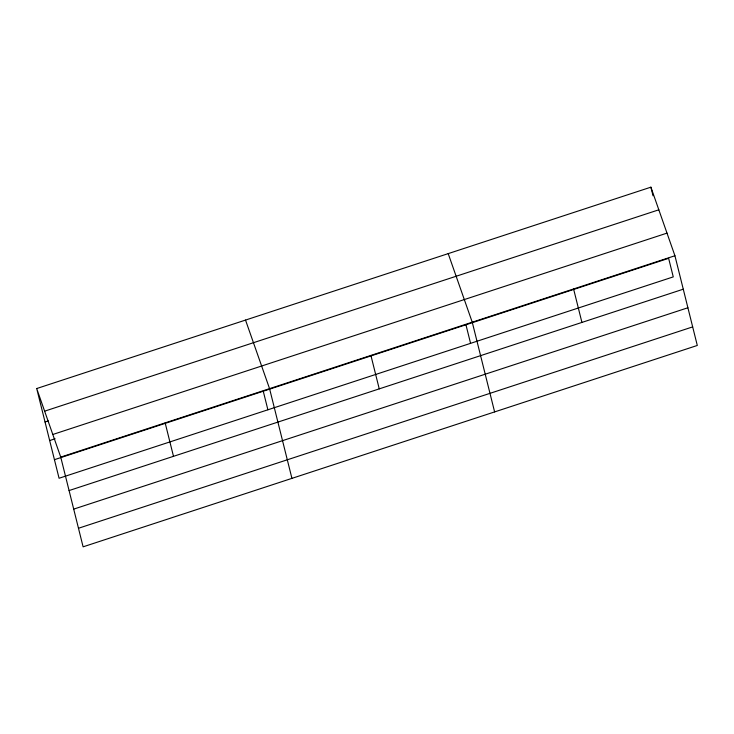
<?xml version="1.0" encoding="UTF-8"?>
<svg xmlns="http://www.w3.org/2000/svg" width="734" height="734" viewBox="0 0 734 734"><rect width="100%" height="100%" fill="white"/><g stroke="black" fill="none" stroke-linecap="round" stroke-linejoin="round"><path stroke-width="1.1" d="M36.7 388.543L650.893 187.17L674.931 255.744L697.3 345.457L83.107 546.83L60.739 457.108L36.7 388.543L59.069 478.256L673.261 276.892L668.628 258.322L54.435 459.686M44.636 411.168L658.829 209.805M45.04 421.986L48.297 420.912M52.811 434.482L666.995 233.118M49.664 440.556L55.105 438.767M60.739 457.108L674.931 255.744M69.079 490.56L683.271 289.196M73.712 509.121L687.896 307.757M78.483 528.26L692.667 326.896M448.208 253.625L472.246 322.198L494.615 411.912M245.523 320.079L269.562 388.644L291.93 478.366M650.893 187.17L653.04 195.804M573.593 288.976L581.924 322.419M465.943 324.767L470.577 343.338M370.909 355.421L379.249 388.864M263.267 391.222L267.892 409.792M165.15 422.876L173.49 456.328"/></g></svg>
